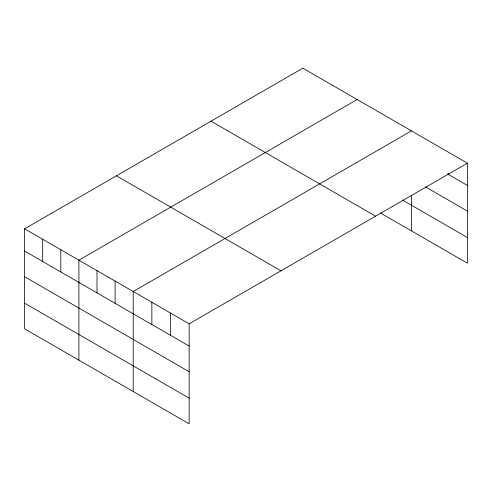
<?xml version="1.0" encoding="UTF-8"?>
<svg xmlns="http://www.w3.org/2000/svg" width="492" height="492" viewBox="0 0 492 492"><rect width="100%" height="100%" fill="white"/><g stroke="black" fill="none" stroke-linecap="round" stroke-linejoin="round"><path stroke-width="0.74" d="M24.6 228.817L189.156 323.822L189.156 423.827L24.6 328.822L24.6 228.817L302.844 68.173L467.4 163.178L467.4 263.183L380.421 212.968M357.149 99.525L78.904 260.163L78.904 360.175M411.453 130.878L133.209 291.516L133.209 391.527M189.156 323.822L467.4 163.178M447.462 173.922L467.4 185.435M425.598 186.96L467.4 211.093M402.401 199.998L467.4 237.525M211.025 121.186L375.581 216.191M116.419 175.804L280.975 270.809M24.6 251.068L189.156 346.073M24.6 276.725L189.156 371.737M24.6 303.164L189.156 398.169M448.753 173.129L448.753 174.666M411.453 195.404L411.453 230.883M170.509 313.053L170.509 335.31M151.856 302.285L151.856 324.542M115.103 281.067L115.103 303.324M97.004 270.618L97.004 292.875M60.805 249.715L60.805 271.971M42.699 239.266L42.699 261.523"/></g></svg>
